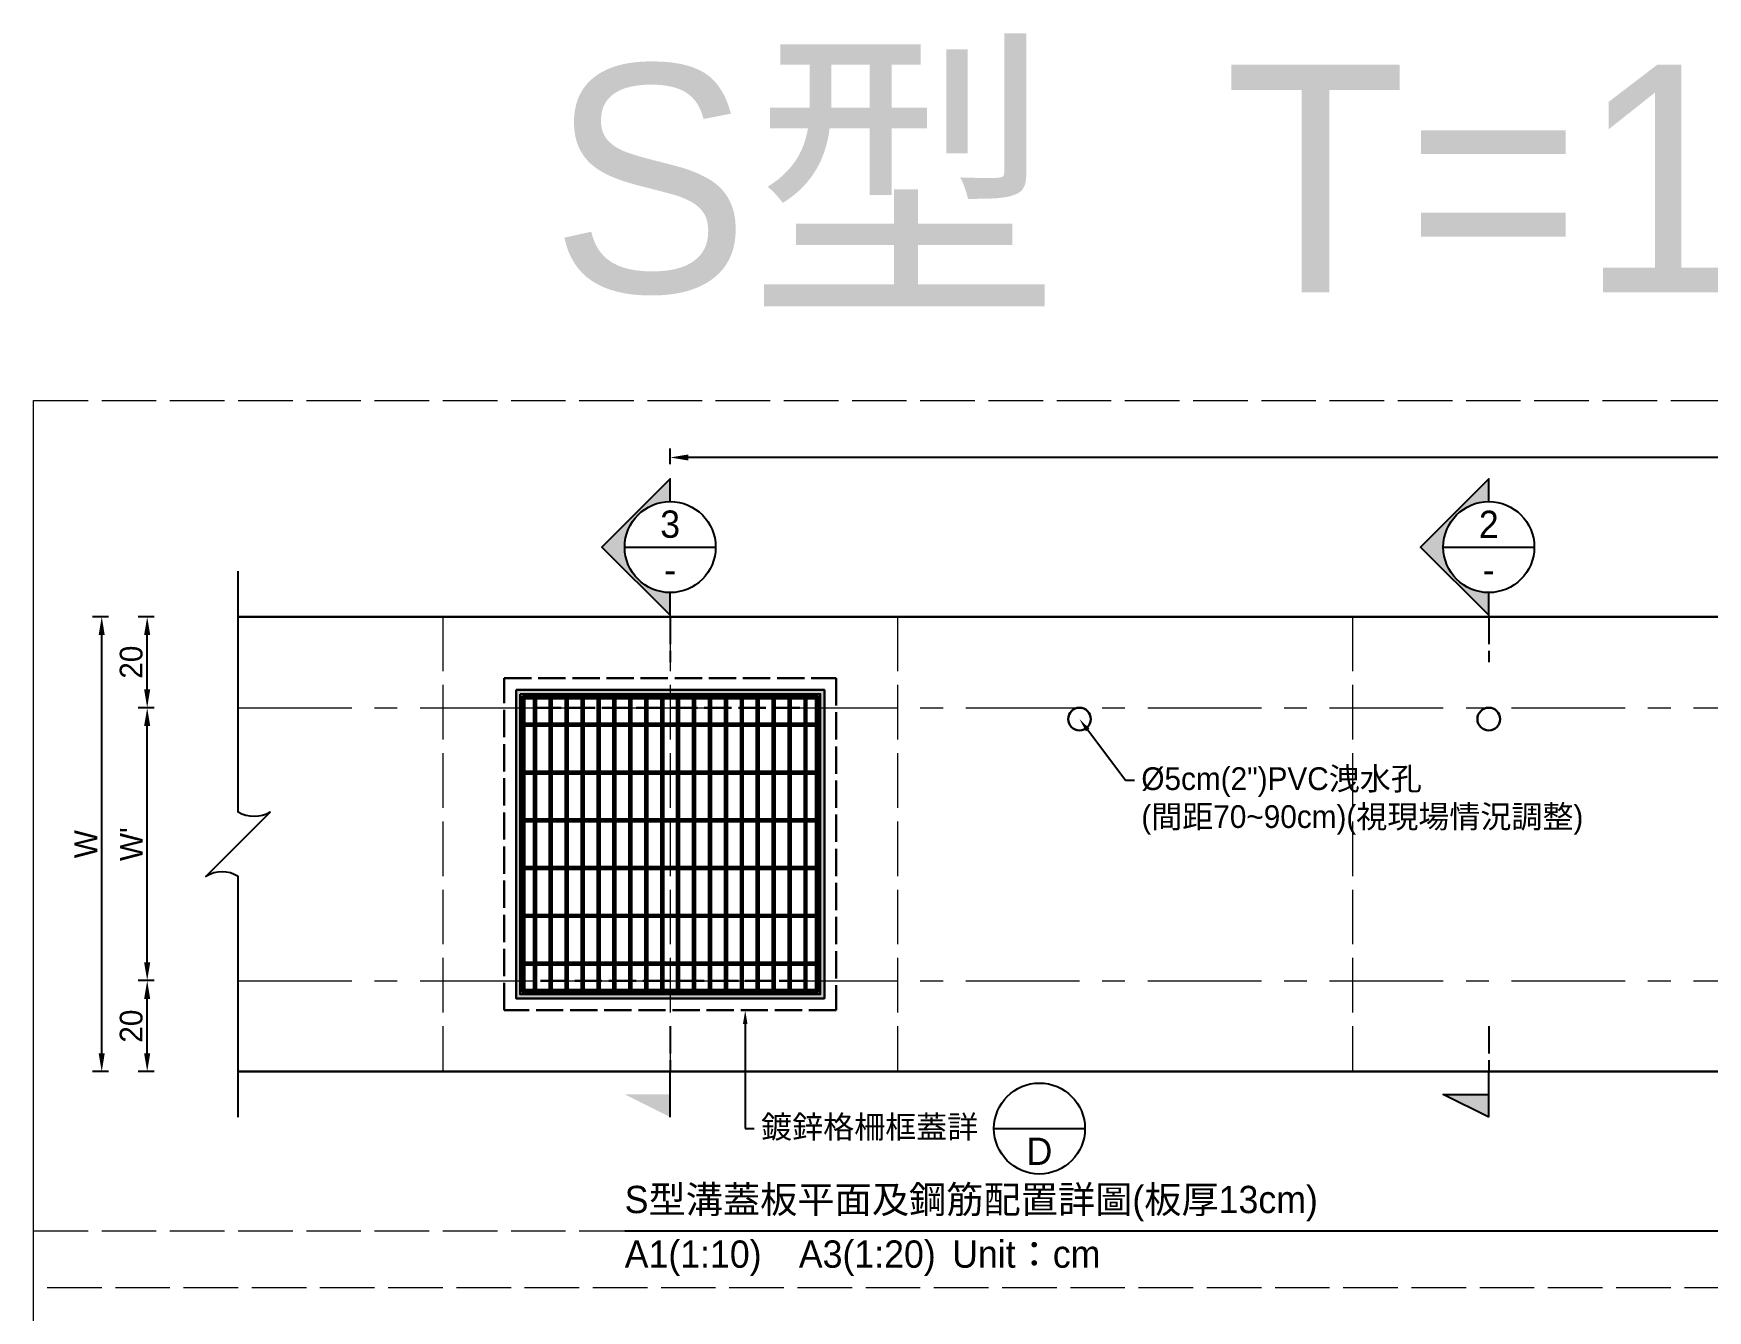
# Model space of a CAD drawing. Extents: x -2931 to 4779, y -2120 to 304.
# Drawn here: x -2000.9 to -1632.8, y -1657.5 to -1376.8 of the extents above; entities that cross this region are included whole.
import ezdxf
from ezdxf import colors
from ezdxf.entities.mleader import LeaderData, LeaderLine
from ezdxf.math import Vec2, Vec3

# ---------------------------------------------------------------- set-up
doc = ezdxf.new("R2010")
doc.units = 0
doc.header["$MEASUREMENT"] = 0
doc.linetypes.add('ACAD_ISO02W100', pattern=[15, 12, -3])
doc.linetypes.add('CENTERX2', pattern=[4, 2.5, -0.5, 0.5, -0.5])
doc.layers.add('一、4.基本-隱藏', color=9, linetype='ACAD_ISO02W100', lineweight=20, plot=False)
doc.layers.add('三、3.文字-註解文字', color=2, linetype='Continuous')
for name, color, linetype, lineweight in [('二、1.繪圖-既有設施', 8, 'Continuous', 20), ('二、2.繪圖-施作項目', 181, 'Continuous', 30), ('二、6.繪圖-其他施作項目', 35, 'Continuous', 30)]:
    doc.layers.add(name, color=color, linetype=linetype, lineweight=lineweight)
doc.styles.add('次圖名(詳圖)', font='MS PGothic.ttf', dxfattribs={"height": 6})
doc.styles.add('註解文字', font='MS PGothic.ttf', dxfattribs={"height": 5})
doc.styles.add('註解文字(詳圖)', font='MS PGothic.ttf', dxfattribs={"height": 6})
doc.dimstyles.new('註解文字', dxfattribs={"dimtxt": 5, "dimasz": 4, "dimexe": 2, "dimexo": 2.5, "dimgap": 1, "dimtad": 2, "dimzin": 0, "dimdsep": 46, "dimtxsty": '註解文字', "dimcen": 0.1, "dimclrd": 256, "dimclre": 256, "dimclrt": 256, "dimadec": 0, "dimazin": 0, "dimtfac": 1, "dimtofl": 0, "dimtmove": 0, "dimatfit": 3, "dimfxl": 1.5, "dimfxlon": 1, "dimtolj": 1, "dimtzin": 0, "dimlwd": -1, "dimlwe": -1, "dimarcsym": 1})
pattern_1 = [(45, (-3296.2158, -1341.31), (-2.65165, 2.65165), []), (45, (-3295.332, -1341.31), (-2.65165, 2.65165), []), (45, (-3294.448, -1341.31), (-2.65165, 2.65165), []), (45, (-3293.564, -1341.31), (-2.65165, 2.65165), [])]

# ---------------------------------------------------------------- blocks, each defined once
blk = doc.blocks.new('*D226')
at = {"layer": 'Defpoints', "color": 0, "transparency": 16777216}
for p in [(-1975.85, -1504.96), (-1955.85, -1504.96), (-1955.85, -1524.96)]:
    blk.add_point(p, dxfattribs=at)
at = {"layer": '三、3.文字-註解文字', "transparency": 16777216}
for p, q in [((-1974.35, -1504.96), (-1977.85, -1504.96)), ((-1975.85, -1520.96), (-1975.85, -1508.96)), ((-1974.35, -1524.96), (-1977.85, -1524.96))]:
    blk.add_line(p, q, dxfattribs=at)
for points in [[(-1976.52, -1508.96), (-1975.19, -1508.96), (-1975.85, -1504.96)], [(-1976.52, -1520.96), (-1975.19, -1520.96), (-1975.85, -1524.96)]]:
    blk.add_solid(points, dxfattribs=at)
at = {"layer": '三、3.文字-註解文字', "transparency": 16777216, "insert": (-1979.35, -1514.96), "char_height": 5, "attachment_point": 5, "rotation": 90, "style": '註解文字'}
blk.add_mtext('\\A1;20', dxfattribs=at)
blk = doc.blocks.new('*D227')
at = {"layer": 'Defpoints', "color": 0, "transparency": 16777216}
for p in [(-1975.85, -1524.96), (-1955.85, -1524.96), (-1955.85, -1584.96)]:
    blk.add_point(p, dxfattribs=at)
at = {"layer": '三、3.文字-註解文字', "transparency": 16777216}
for p, q in [((-1974.35, -1524.96), (-1977.85, -1524.96)), ((-1975.85, -1580.96), (-1975.85, -1528.96)), ((-1974.35, -1584.96), (-1977.85, -1584.96))]:
    blk.add_line(p, q, dxfattribs=at)
for points in [[(-1976.52, -1528.96), (-1975.19, -1528.96), (-1975.85, -1524.96)], [(-1976.52, -1580.96), (-1975.19, -1580.96), (-1975.85, -1584.96)]]:
    blk.add_solid(points, dxfattribs=at)
at = {"layer": '三、3.文字-註解文字', "transparency": 16777216, "insert": (-1979.35, -1554.96), "char_height": 5, "attachment_point": 5, "rotation": 90, "style": '註解文字'}
blk.add_mtext("\\A1;W'", dxfattribs=at)
blk = doc.blocks.new('*D228')
at = {"layer": 'Defpoints', "color": 0, "transparency": 16777216}
for p in [(-1975.85, -1584.96), (-1955.85, -1584.96), (-1955.85, -1604.96)]:
    blk.add_point(p, dxfattribs=at)
at = {"layer": '三、3.文字-註解文字', "transparency": 16777216}
for p, q in [((-1974.35, -1584.96), (-1977.85, -1584.96)), ((-1975.85, -1600.96), (-1975.85, -1588.96)), ((-1974.35, -1604.96), (-1977.85, -1604.96))]:
    blk.add_line(p, q, dxfattribs=at)
for points in [[(-1976.52, -1588.96), (-1975.19, -1588.96), (-1975.85, -1584.96)], [(-1976.52, -1600.96), (-1975.19, -1600.96), (-1975.85, -1604.96)]]:
    blk.add_solid(points, dxfattribs=at)
at = {"layer": '三、3.文字-註解文字', "transparency": 16777216, "insert": (-1979.35, -1594.96), "char_height": 5, "attachment_point": 5, "rotation": 90, "style": '註解文字'}
blk.add_mtext('\\A1;20', dxfattribs=at)
blk = doc.blocks.new('*D229')
at = {"layer": 'Defpoints', "color": 0, "transparency": 16777216}
for p in [(-1985.85, -1504.96), (-1955.85, -1504.96), (-1955.85, -1604.96)]:
    blk.add_point(p, dxfattribs=at)
at = {"layer": '三、3.文字-註解文字', "transparency": 16777216}
for p, q in [((-1984.35, -1504.96), (-1987.85, -1504.96)), ((-1985.85, -1600.96), (-1985.85, -1508.96)), ((-1984.35, -1604.96), (-1987.85, -1604.96))]:
    blk.add_line(p, q, dxfattribs=at)
for points in [[(-1986.52, -1508.96), (-1985.19, -1508.96), (-1985.85, -1504.96)], [(-1986.52, -1600.96), (-1985.19, -1600.96), (-1985.85, -1604.96)]]:
    blk.add_solid(points, dxfattribs=at)
at = {"layer": '三、3.文字-註解文字', "transparency": 16777216, "insert": (-1989.35, -1554.96), "char_height": 5, "attachment_point": 5, "rotation": 90, "style": '註解文字'}
blk.add_mtext('\\A1;{\\fMS PGothic|b0|i0|c128|p34;W}', dxfattribs=at)
blk = doc.blocks.new('*D225')
at = {"layer": 'Defpoints', "color": 0, "transparency": 16777216}
for p in [(-1860.85, -1469.96), (-1860.85, -1514.96), (-1360.85, -1514.96)]:
    blk.add_point(p, dxfattribs=at)
at = {"layer": '三、3.文字-註解文字', "transparency": 16777216}
for p, q in [((-1860.85, -1471.46), (-1860.85, -1467.96)), ((-1360.85, -1471.46), (-1360.85, -1467.96)), ((-1364.85, -1469.96), (-1856.85, -1469.96))]:
    blk.add_line(p, q, dxfattribs=at)
for points in [[(-1856.85, -1469.3), (-1856.85, -1470.63), (-1860.85, -1469.96)], [(-1364.85, -1469.3), (-1364.85, -1470.63), (-1360.85, -1469.96)]]:
    blk.add_solid(points, dxfattribs=at)
at = {"layer": '三、3.文字-註解文字', "transparency": 16777216, "insert": (-1610.85, -1466.46), "char_height": 5, "attachment_point": 5, "style": '註解文字'}
blk.add_mtext('\\A1;500±2', dxfattribs=at)

msp = doc.modelspace()

# ---------------------------------------------------------------- hatches: boundary and pattern name
at = {"layer": '三、3.文字-註解文字'}
h = msp.add_hatch(color=256, dxfattribs=at)
h.dxf.hatch_style = 1
h.paths.add_polyline_path([(-1860.855, -1474.658), (-1875.855, -1489.658), (-1860.855, -1504.658), (-1860.855, -1499.658, -0.4142136), (-1870.855, -1489.658, -0.4142136), (-1860.855, -1479.658)])
h = msp.add_hatch(color=256, dxfattribs=at)
h.dxf.hatch_style = 1
h.paths.add_polyline_path([(-1680.855, -1474.658), (-1695.855, -1489.658), (-1680.855, -1504.658), (-1680.855, -1499.658, -0.4142136), (-1690.855, -1489.658, -0.4142136), (-1680.855, -1479.658)])
h = msp.add_hatch(color=256, dxfattribs=at)
h.dxf.hatch_style = 1
h.paths.add_polyline_path([(-1870.855, -1609.964), (-1860.855, -1614.964), (-1860.855, -1609.964)])
h = msp.add_hatch(color=256, dxfattribs=at)
h.dxf.hatch_style = 1
h.paths.add_polyline_path([(-1690.855, -1609.964), (-1680.855, -1614.964), (-1680.855, -1609.964)])
at = {"layer": '二、6.繪圖-其他施作項目'}
h = msp.add_hatch(color=256, dxfattribs=at)
h.dxf.hatch_style = 1
h.paths.add_polyline_path([(-1894.755, -1588.864), (-1826.955, -1588.864), (-1826.955, -1521.064), (-1894.755, -1521.064)])
h.paths.add_polyline_path([(-1893.855, -1521.964), (-1827.855, -1521.964), (-1827.855, -1587.964), (-1893.855, -1587.964)], flags=16)
h = msp.add_hatch(dxfattribs=at)
h.set_pattern_fill('ANSI34', color=256, scale=5)
h.set_pattern_definition(pattern_1)
h.paths.add_polyline_path([(-1828.855, -1528.464), (-1892.855, -1528.464), (-1892.855, -1528.964), (-1828.855, -1528.964)])
h = msp.add_hatch(dxfattribs=at)
h.set_pattern_fill('ANSI34', color=256, scale=5)
h.set_pattern_definition(pattern_1)
h.paths.add_polyline_path([(-1828.855, -1538.964), (-1892.855, -1538.964), (-1892.855, -1539.464), (-1828.855, -1539.464)])
h = msp.add_hatch(dxfattribs=at)
h.set_pattern_fill('ANSI34', color=256, scale=5)
h.set_pattern_definition(pattern_1)
h.paths.add_polyline_path([(-1828.855, -1549.464), (-1892.855, -1549.464), (-1892.855, -1549.964), (-1828.855, -1549.964)])
h = msp.add_hatch(dxfattribs=at)
h.set_pattern_fill('ANSI34', color=256, scale=5)
h.set_pattern_definition(pattern_1)
h.paths.add_polyline_path([(-1828.855, -1559.964), (-1892.855, -1559.964), (-1892.855, -1560.464), (-1828.855, -1560.464)])
h = msp.add_hatch(dxfattribs=at)
h.set_pattern_fill('ANSI34', color=256, scale=5)
h.set_pattern_definition(pattern_1)
h.paths.add_polyline_path([(-1828.855, -1570.464), (-1892.855, -1570.464), (-1892.855, -1570.964), (-1828.855, -1570.964)])
h = msp.add_hatch(dxfattribs=at)
h.set_pattern_fill('ANSI34', color=256, scale=5)
h.set_pattern_definition(pattern_1)
h.paths.add_polyline_path([(-1828.855, -1580.964), (-1892.855, -1580.964), (-1892.855, -1581.464), (-1828.855, -1581.464)])

# ---------------------------------------------------------------- linework, layer by layer
at = {"layer": '一、4.基本-隱藏'}
for points in [[(-2000.855, -1457.464), (-1220.855, -1457.464), (-1220.855, -1964.464), (-2000.855, -1964.464)], [(-2000.855, -1457.464), (-1220.855, -1457.464), (-1220.855, -1652.464), (-2000.855, -1652.464)]]:
    msp.add_lwpolyline(points, close=True, dxfattribs=at)
for points in [[(-1910.855, -1504.964), (-1910.855, -1604.964)], [(-1860.855, -1504.964), (-1860.855, -1604.964)], [(-1810.855, -1504.964), (-1810.855, -1604.964)], [(-1710.855, -1504.964), (-1710.855, -1604.964)], [(-2000.855, -1639.964), (-1220.855, -1639.964)]]:
    msp.add_lwpolyline(points, dxfattribs=at)
at = {"layer": '三、3.文字-註解文字'}
for points in [[(-1860.855, -1479.658), (-1860.855, -1474.658), (-1875.855, -1489.658), (-1860.855, -1504.658), (-1860.855, -1499.658)], [(-1680.855, -1479.658), (-1680.855, -1474.658), (-1695.855, -1489.658), (-1680.855, -1504.658), (-1680.855, -1499.658)], [(-1870.855, -1489.658), (-1850.855, -1489.658)], [(-1690.855, -1489.658), (-1670.855, -1489.658)], [(-1860.855, -1614.964), (-1860.855, -1604.964)], [(-1680.855, -1614.964), (-1680.855, -1604.964)], [(-1680.855, -1614.964), (-1690.855, -1609.964), (-1680.855, -1609.964)], [(-1789.658, -1617.464), (-1769.658, -1617.464)], [(-1870.855, -1639.964), (-1350.855, -1639.964)]]:
    msp.add_lwpolyline(points, dxfattribs=at)
msp.add_lwpolyline([(-1955.855, -1614.964), (-1955.855, -1562.035, 0.2828427), (-1962.926, -1562.035), (-1948.784, -1547.893, -0.2828427), (-1955.855, -1547.893), (-1955.855, -1494.964)], format="xyb", dxfattribs=at)
at = {"layer": '三、3.文字-註解文字', "linetype": 'ACAD_ISO02W100', "ltscale": 0.5}
for points in [[(-1860.855, -1504.964), (-1860.855, -1514.964)], [(-1680.855, -1504.964), (-1680.855, -1514.964)], [(-1860.855, -1594.964), (-1860.855, -1604.964)], [(-1680.855, -1594.964), (-1680.855, -1604.964)]]:
    msp.add_lwpolyline(points, dxfattribs=at)
at = {"layer": '三、3.文字-註解文字'}
for centre in [(-1860.855, -1489.658), (-1680.855, -1489.658), (-1779.658, -1617.464)]:
    msp.add_circle(centre, 10, dxfattribs=at)
at = {"layer": '二、1.繪圖-既有設施', "linetype": 'CENTERX2', "ltscale": 10}
for points in [[(-1955.855, -1524.964), (-1265.855, -1524.964)], [(-1955.855, -1584.964), (-1265.855, -1584.964)]]:
    msp.add_lwpolyline(points, dxfattribs=at)
at = {"layer": '二、2.繪圖-施作項目', "linetype": 'Continuous'}
for points in [[(-1955.855, -1504.964), (-1265.855, -1504.964)], [(-1955.855, -1604.964), (-1265.855, -1604.964)]]:
    msp.add_lwpolyline(points, dxfattribs=at)
at = {"layer": '二、6.繪圖-其他施作項目', "linetype": 'ACAD_ISO02W100', "ltscale": 0.5}
for points in [[(-1897.355, -1518.464), (-1824.355, -1518.464), (-1824.355, -1591.464), (-1897.355, -1591.464)], [(-1890.855, -1524.964), (-1830.855, -1524.964), (-1830.855, -1584.964), (-1890.855, -1584.964)]]:
    msp.add_lwpolyline(points, close=True, dxfattribs=at)
at = {"layer": '二、6.繪圖-其他施作項目'}
for points in [[(-1894.755, -1521.064), (-1826.955, -1521.064), (-1826.955, -1588.864), (-1894.755, -1588.864)], [(-1893.855, -1521.964), (-1827.855, -1521.964), (-1827.855, -1587.964), (-1893.855, -1587.964)], [(-1893.355, -1522.464), (-1828.355, -1522.464), (-1828.355, -1587.464), (-1893.355, -1587.464)]]:
    msp.add_lwpolyline(points, close=True, dxfattribs=at)
for points in [[(-1893.355, -1522.464), (-1828.355, -1522.464)], [(-1893.355, -1522.464), (-1893.355, -1587.464)], [(-1892.855, -1522.464), (-1892.855, -1587.464)], [(-1892.855, -1522.964), (-1828.855, -1522.964)], [(-1890.855, -1522.964), (-1890.855, -1528.464)], [(-1890.355, -1522.964), (-1890.355, -1528.464)], [(-1887.355, -1522.964), (-1887.355, -1528.464)], [(-1886.855, -1522.964), (-1886.855, -1528.464)], [(-1883.855, -1522.964), (-1883.855, -1528.464)], [(-1883.355, -1522.964), (-1883.355, -1528.464)], [(-1880.355, -1522.964), (-1880.355, -1528.464)], [(-1879.855, -1522.964), (-1879.855, -1528.464)], [(-1876.855, -1522.964), (-1876.855, -1528.464)], [(-1876.355, -1522.964), (-1876.355, -1528.464)], [(-1873.355, -1522.964), (-1873.355, -1528.464)], [(-1872.855, -1522.964), (-1872.855, -1528.464)], [(-1869.855, -1522.964), (-1869.855, -1528.464)], [(-1869.355, -1522.964), (-1869.355, -1528.464)], [(-1866.355, -1522.964), (-1866.355, -1528.464)], [(-1865.855, -1522.964), (-1865.855, -1528.464)], [(-1862.855, -1522.964), (-1862.855, -1528.464)], [(-1862.355, -1522.964), (-1862.355, -1528.464)], [(-1859.355, -1522.964), (-1859.355, -1528.464)], [(-1858.855, -1522.964), (-1858.855, -1528.464)], [(-1855.855, -1522.964), (-1855.855, -1528.464)], [(-1855.355, -1522.964), (-1855.355, -1528.464)], [(-1852.355, -1522.964), (-1852.355, -1528.464)], [(-1851.855, -1522.964), (-1851.855, -1528.464)], [(-1848.855, -1522.964), (-1848.855, -1528.464)], [(-1848.355, -1522.964), (-1848.355, -1528.464)], [(-1845.355, -1522.964), (-1845.355, -1528.464)], [(-1844.855, -1522.964), (-1844.855, -1528.464)], [(-1841.855, -1522.964), (-1841.855, -1528.464)], [(-1841.355, -1522.964), (-1841.355, -1528.464)], [(-1838.355, -1522.964), (-1838.355, -1528.464)], [(-1837.855, -1522.964), (-1837.855, -1528.464)], [(-1834.855, -1522.964), (-1834.855, -1528.464)], [(-1834.355, -1522.964), (-1834.355, -1528.464)], [(-1831.355, -1522.964), (-1831.355, -1528.464)], [(-1830.855, -1522.964), (-1830.855, -1528.464)], [(-1828.855, -1522.464), (-1828.855, -1587.464)], [(-1828.355, -1522.464), (-1828.355, -1587.464)], [(-1892.855, -1528.464), (-1828.855, -1528.464)], [(-1892.855, -1528.964), (-1828.855, -1528.964)], [(-1890.855, -1528.964), (-1890.855, -1538.964)], [(-1890.355, -1528.964), (-1890.355, -1538.964)], [(-1887.355, -1528.964), (-1887.355, -1538.964)], [(-1886.855, -1528.964), (-1886.855, -1538.964)], [(-1883.855, -1528.964), (-1883.855, -1538.964)], [(-1883.355, -1528.964), (-1883.355, -1538.964)], [(-1880.355, -1528.964), (-1880.355, -1538.964)], [(-1879.855, -1528.964), (-1879.855, -1538.964)], [(-1876.855, -1528.964), (-1876.855, -1538.964)], [(-1876.355, -1528.964), (-1876.355, -1538.964)], [(-1873.355, -1528.964), (-1873.355, -1538.964)], [(-1872.855, -1528.964), (-1872.855, -1538.964)], [(-1869.855, -1528.964), (-1869.855, -1538.964)], [(-1869.355, -1528.964), (-1869.355, -1538.964)], [(-1866.355, -1528.964), (-1866.355, -1538.964)], [(-1865.855, -1528.964), (-1865.855, -1538.964)], [(-1862.855, -1528.964), (-1862.855, -1538.964)], [(-1862.355, -1528.964), (-1862.355, -1538.964)], [(-1859.355, -1528.964), (-1859.355, -1538.964)], [(-1858.855, -1528.964), (-1858.855, -1538.964)], [(-1855.855, -1528.964), (-1855.855, -1538.964)], [(-1855.355, -1528.964), (-1855.355, -1538.964)], [(-1852.355, -1528.964), (-1852.355, -1538.964)], [(-1851.855, -1528.964), (-1851.855, -1538.964)], [(-1848.855, -1528.964), (-1848.855, -1538.964)], [(-1848.355, -1528.964), (-1848.355, -1538.964)], [(-1845.355, -1528.964), (-1845.355, -1538.964)], [(-1844.855, -1528.964), (-1844.855, -1538.964)], [(-1841.855, -1528.964), (-1841.855, -1538.964)], [(-1841.355, -1528.964), (-1841.355, -1538.964)], [(-1838.355, -1528.964), (-1838.355, -1538.964)], [(-1837.855, -1528.964), (-1837.855, -1538.964)], [(-1834.855, -1528.964), (-1834.855, -1538.964)], [(-1834.355, -1528.964), (-1834.355, -1538.964)], [(-1831.355, -1528.964), (-1831.355, -1538.964)], [(-1830.855, -1528.964), (-1830.855, -1538.964)], [(-1892.855, -1538.964), (-1828.855, -1538.964)], [(-1892.855, -1539.464), (-1828.855, -1539.464)], [(-1890.855, -1539.464), (-1890.855, -1549.464)], [(-1890.355, -1539.464), (-1890.355, -1549.464)], [(-1887.355, -1539.464), (-1887.355, -1549.464)], [(-1886.855, -1539.464), (-1886.855, -1549.464)], [(-1883.855, -1539.464), (-1883.855, -1549.464)], [(-1883.355, -1539.464), (-1883.355, -1549.464)], [(-1880.355, -1539.464), (-1880.355, -1549.464)], [(-1879.855, -1539.464), (-1879.855, -1549.464)], [(-1876.855, -1539.464), (-1876.855, -1549.464)], [(-1876.355, -1539.464), (-1876.355, -1549.464)], [(-1873.355, -1539.464), (-1873.355, -1549.464)], [(-1872.855, -1539.464), (-1872.855, -1549.464)], [(-1869.855, -1539.464), (-1869.855, -1549.464)], [(-1869.355, -1539.464), (-1869.355, -1549.464)], [(-1866.355, -1539.464), (-1866.355, -1549.464)], [(-1865.855, -1539.464), (-1865.855, -1549.464)], [(-1862.855, -1539.464), (-1862.855, -1549.464)], [(-1862.355, -1539.464), (-1862.355, -1549.464)], [(-1859.355, -1539.464), (-1859.355, -1549.464)], [(-1858.855, -1539.464), (-1858.855, -1549.464)], [(-1855.855, -1539.464), (-1855.855, -1549.464)], [(-1855.355, -1539.464), (-1855.355, -1549.464)], [(-1852.355, -1539.464), (-1852.355, -1549.464)], [(-1851.855, -1539.464), (-1851.855, -1549.464)], [(-1848.855, -1539.464), (-1848.855, -1549.464)], [(-1848.355, -1539.464), (-1848.355, -1549.464)], [(-1845.355, -1539.464), (-1845.355, -1549.464)], [(-1844.855, -1539.464), (-1844.855, -1549.464)], [(-1841.855, -1539.464), (-1841.855, -1549.464)], [(-1841.355, -1539.464), (-1841.355, -1549.464)], [(-1838.355, -1539.464), (-1838.355, -1549.464)], [(-1837.855, -1539.464), (-1837.855, -1549.464)], [(-1834.855, -1539.464), (-1834.855, -1549.464)], [(-1834.355, -1539.464), (-1834.355, -1549.464)], [(-1831.355, -1539.464), (-1831.355, -1549.464)], [(-1830.855, -1539.464), (-1830.855, -1549.464)], [(-1892.855, -1549.464), (-1828.855, -1549.464)], [(-1892.855, -1549.964), (-1828.855, -1549.964)], [(-1890.855, -1549.964), (-1890.855, -1559.964)], [(-1890.355, -1549.964), (-1890.355, -1559.964)], [(-1887.355, -1549.964), (-1887.355, -1559.964)], [(-1886.855, -1549.964), (-1886.855, -1559.964)], [(-1883.855, -1549.964), (-1883.855, -1559.964)], [(-1883.355, -1549.964), (-1883.355, -1559.964)], [(-1880.355, -1549.964), (-1880.355, -1559.964)], [(-1879.855, -1549.964), (-1879.855, -1559.964)], [(-1876.855, -1549.964), (-1876.855, -1559.964)], [(-1876.355, -1549.964), (-1876.355, -1559.964)], [(-1873.355, -1549.964), (-1873.355, -1559.964)], [(-1872.855, -1549.964), (-1872.855, -1559.964)], [(-1869.855, -1549.964), (-1869.855, -1559.964)], [(-1869.355, -1549.964), (-1869.355, -1559.964)], [(-1866.355, -1549.964), (-1866.355, -1559.964)], [(-1865.855, -1549.964), (-1865.855, -1559.964)], [(-1862.855, -1549.964), (-1862.855, -1559.964)], [(-1862.355, -1549.964), (-1862.355, -1559.964)], [(-1859.355, -1549.964), (-1859.355, -1559.964)], [(-1858.855, -1549.964), (-1858.855, -1559.964)], [(-1855.855, -1549.964), (-1855.855, -1559.964)], [(-1855.355, -1549.964), (-1855.355, -1559.964)], [(-1852.355, -1549.964), (-1852.355, -1559.964)], [(-1851.855, -1549.964), (-1851.855, -1559.964)], [(-1848.855, -1549.964), (-1848.855, -1559.964)], [(-1848.355, -1549.964), (-1848.355, -1559.964)], [(-1845.355, -1549.964), (-1845.355, -1559.964)], [(-1844.855, -1549.964), (-1844.855, -1559.964)], [(-1841.855, -1549.964), (-1841.855, -1559.964)], [(-1841.355, -1549.964), (-1841.355, -1559.964)], [(-1838.355, -1549.964), (-1838.355, -1559.964)], [(-1837.855, -1549.964), (-1837.855, -1559.964)], [(-1834.855, -1549.964), (-1834.855, -1559.964)], [(-1834.355, -1549.964), (-1834.355, -1559.964)], [(-1831.355, -1549.964), (-1831.355, -1559.964)], [(-1830.855, -1549.964), (-1830.855, -1559.964)], [(-1892.855, -1559.964), (-1828.855, -1559.964)], [(-1892.855, -1560.464), (-1828.855, -1560.464)], [(-1890.855, -1560.464), (-1890.855, -1570.464)], [(-1890.355, -1560.464), (-1890.355, -1570.464)], [(-1887.355, -1560.464), (-1887.355, -1570.464)], [(-1886.855, -1560.464), (-1886.855, -1570.464)], [(-1883.855, -1560.464), (-1883.855, -1570.464)], [(-1883.355, -1560.464), (-1883.355, -1570.464)], [(-1880.355, -1560.464), (-1880.355, -1570.464)], [(-1879.855, -1560.464), (-1879.855, -1570.464)], [(-1876.855, -1560.464), (-1876.855, -1570.464)], [(-1876.355, -1560.464), (-1876.355, -1570.464)], [(-1873.355, -1560.464), (-1873.355, -1570.464)], [(-1872.855, -1560.464), (-1872.855, -1570.464)], [(-1869.855, -1560.464), (-1869.855, -1570.464)], [(-1869.355, -1560.464), (-1869.355, -1570.464)], [(-1866.355, -1560.464), (-1866.355, -1570.464)], [(-1865.855, -1560.464), (-1865.855, -1570.464)], [(-1862.855, -1560.464), (-1862.855, -1570.464)], [(-1862.355, -1560.464), (-1862.355, -1570.464)], [(-1859.355, -1560.464), (-1859.355, -1570.464)], [(-1858.855, -1560.464), (-1858.855, -1570.464)], [(-1855.855, -1560.464), (-1855.855, -1570.464)], [(-1855.355, -1560.464), (-1855.355, -1570.464)], [(-1852.355, -1560.464), (-1852.355, -1570.464)], [(-1851.855, -1560.464), (-1851.855, -1570.464)], [(-1848.855, -1560.464), (-1848.855, -1570.464)], [(-1848.355, -1560.464), (-1848.355, -1570.464)], [(-1845.355, -1560.464), (-1845.355, -1570.464)], [(-1844.855, -1560.464), (-1844.855, -1570.464)], [(-1841.855, -1560.464), (-1841.855, -1570.464)], [(-1841.355, -1560.464), (-1841.355, -1570.464)], [(-1838.355, -1560.464), (-1838.355, -1570.464)], [(-1837.855, -1560.464), (-1837.855, -1570.464)], [(-1834.855, -1560.464), (-1834.855, -1570.464)], [(-1834.355, -1560.464), (-1834.355, -1570.464)], [(-1831.355, -1560.464), (-1831.355, -1570.464)], [(-1830.855, -1560.464), (-1830.855, -1570.464)], [(-1892.855, -1570.464), (-1828.855, -1570.464)], [(-1892.855, -1570.964), (-1828.855, -1570.964)], [(-1890.855, -1570.964), (-1890.855, -1580.964)], [(-1890.355, -1570.964), (-1890.355, -1580.964)], [(-1887.355, -1570.964), (-1887.355, -1580.964)], [(-1886.855, -1570.964), (-1886.855, -1580.964)], [(-1883.855, -1570.964), (-1883.855, -1580.964)], [(-1883.355, -1570.964), (-1883.355, -1580.964)], [(-1880.355, -1570.964), (-1880.355, -1580.964)], [(-1879.855, -1570.964), (-1879.855, -1580.964)], [(-1876.855, -1570.964), (-1876.855, -1580.964)], [(-1876.355, -1570.964), (-1876.355, -1580.964)], [(-1873.355, -1570.964), (-1873.355, -1580.964)], [(-1872.855, -1570.964), (-1872.855, -1580.964)], [(-1869.855, -1570.964), (-1869.855, -1580.964)], [(-1869.355, -1570.964), (-1869.355, -1580.964)], [(-1866.355, -1570.964), (-1866.355, -1580.964)], [(-1865.855, -1570.964), (-1865.855, -1580.964)], [(-1862.855, -1570.964), (-1862.855, -1580.964)], [(-1862.355, -1570.964), (-1862.355, -1580.964)], [(-1859.355, -1570.964), (-1859.355, -1580.964)], [(-1858.855, -1570.964), (-1858.855, -1580.964)], [(-1855.855, -1570.964), (-1855.855, -1580.964)], [(-1855.355, -1570.964), (-1855.355, -1580.964)], [(-1852.355, -1570.964), (-1852.355, -1580.964)], [(-1851.855, -1570.964), (-1851.855, -1580.964)], [(-1848.855, -1570.964), (-1848.855, -1580.964)], [(-1848.355, -1570.964), (-1848.355, -1580.964)], [(-1845.355, -1570.964), (-1845.355, -1580.964)], [(-1844.855, -1570.964), (-1844.855, -1580.964)], [(-1841.855, -1570.964), (-1841.855, -1580.964)], [(-1841.355, -1570.964), (-1841.355, -1580.964)], [(-1838.355, -1570.964), (-1838.355, -1580.964)], [(-1837.855, -1570.964), (-1837.855, -1580.964)], [(-1834.855, -1570.964), (-1834.855, -1580.964)], [(-1834.355, -1570.964), (-1834.355, -1580.964)], [(-1831.355, -1570.964), (-1831.355, -1580.964)], [(-1830.855, -1570.964), (-1830.855, -1580.964)], [(-1892.855, -1580.964), (-1828.855, -1580.964)], [(-1892.855, -1581.464), (-1828.855, -1581.464)], [(-1890.855, -1581.464), (-1890.855, -1586.964)], [(-1890.355, -1581.464), (-1890.355, -1586.964)], [(-1887.355, -1581.464), (-1887.355, -1586.964)], [(-1886.855, -1581.464), (-1886.855, -1586.964)], [(-1883.855, -1581.464), (-1883.855, -1586.964)], [(-1883.355, -1581.464), (-1883.355, -1586.964)], [(-1880.355, -1581.464), (-1880.355, -1586.964)], [(-1879.855, -1581.464), (-1879.855, -1586.964)], [(-1876.855, -1581.464), (-1876.855, -1586.964)], [(-1876.355, -1581.464), (-1876.355, -1586.964)], [(-1873.355, -1581.464), (-1873.355, -1586.964)], [(-1872.855, -1581.464), (-1872.855, -1586.964)], [(-1869.855, -1581.464), (-1869.855, -1586.964)], [(-1869.355, -1581.464), (-1869.355, -1586.964)], [(-1866.355, -1581.464), (-1866.355, -1586.964)], [(-1865.855, -1581.464), (-1865.855, -1586.964)], [(-1862.855, -1581.464), (-1862.855, -1586.964)], [(-1862.355, -1581.464), (-1862.355, -1586.964)], [(-1859.355, -1581.464), (-1859.355, -1586.964)], [(-1858.855, -1581.464), (-1858.855, -1586.964)], [(-1855.855, -1581.464), (-1855.855, -1586.964)], [(-1855.355, -1581.464), (-1855.355, -1586.964)], [(-1852.355, -1581.464), (-1852.355, -1586.964)], [(-1851.855, -1581.464), (-1851.855, -1586.964)], [(-1848.855, -1581.464), (-1848.855, -1586.964)], [(-1848.355, -1581.464), (-1848.355, -1586.964)], [(-1845.355, -1581.464), (-1845.355, -1586.964)], [(-1844.855, -1581.464), (-1844.855, -1586.964)], [(-1841.855, -1581.464), (-1841.855, -1586.964)], [(-1841.355, -1581.464), (-1841.355, -1586.964)], [(-1838.355, -1581.464), (-1838.355, -1586.964)], [(-1837.855, -1581.464), (-1837.855, -1586.964)], [(-1834.855, -1581.464), (-1834.855, -1586.964)], [(-1834.355, -1581.464), (-1834.355, -1586.964)], [(-1831.355, -1581.464), (-1831.355, -1586.964)], [(-1830.855, -1581.464), (-1830.855, -1586.964)], [(-1893.355, -1587.464), (-1828.355, -1587.464)], [(-1892.855, -1586.964), (-1828.855, -1586.964)]]:
    msp.add_lwpolyline(points, dxfattribs=at)
for centre in [(-1770.855, -1527.464), (-1680.855, -1527.464)]:
    msp.add_circle(centre, 2.5, dxfattribs=at)

# ---------------------------------------------------------------- texts
at = {"layer": '三、3.文字-註解文字'}
for s, width, gutter_width, insert, char_height, attachment_point, style in [("{\\fMS PGothic|b0|i0|c128|p34;S型  T=13、W}'{\\fMS PGothic|b0|i0|c128|p34;=}6{\\fMS PGothic|b0|i0|c128|p34;0}", 618.7081, 25, (-1610.855, -1437.464), 50, 8, '註解文字'), ('3', 6.60394, 25, (-1860.855, -1484.658), 6, 5, '註解文字(詳圖)'), ('2', 6.60394, 25, (-1680.855, -1484.658), 6, 5, '註解文字(詳圖)'), ('-', 6.60394, 25, (-1860.855, -1494.658), 6, 5, '註解文字(詳圖)'), ('-', 6.60394, 25, (-1680.855, -1494.658), 6, 5, '註解文字(詳圖)'), ('D', 6.60394, 25, (-1779.658, -1622.464), 6, 5, '註解文字(詳圖)'), ('S{\\fMS PGothic|b0|i0|c128|p34;型溝蓋板平面及鋼筋配置詳圖(板厚13cm)}', 215.37549, 15, (-1870.855, -1633.964), 6, 4, '次圖名(詳圖)'), ('A1(1:10)\u3000A3(1:20){\\fMS PGothic|b0|i0|c128|p34;^IUnit：cm}', 136.03259, 15, (-1870.855, -1645.964), 6, 4, '次圖名(詳圖)')]:
    msp.add_mtext_dynamic_manual_height_columns(s, width=width, gutter_width=gutter_width, heights=[0], dxfattribs=dict(at, insert=insert, char_height=char_height, attachment_point=attachment_point, style=style))

# ---------------------------------------------------------------- dimensions: what is measured, and where the dimension line sits
dim = msp.add_linear_dim(base=(-1860.855, -1469.964), p1=(-1360.855, -1514.964), p2=(-1860.855, -1514.964), text='500±2', dimstyle='註解文字', dxfattribs=at)
dim.commit()
dim.dimension.update_dxf_attribs({"geometry": '*D225', "text_midpoint": (-1610.855, -1466.464)})
for base, p1, p2, text, picture, middle in [((-1985.855, -1504.964), (-1955.855, -1604.964), (-1955.855, -1504.964), '{\\fMS PGothic|b0|i0|c128|p34;W}', '*D229', (-1989.355, -1554.964)), ((-1975.855, -1504.964), (-1955.855, -1524.964), (-1955.855, -1504.964), '20', '*D226', (-1979.355, -1514.964)), ((-1975.855, -1524.964), (-1955.855, -1584.964), (-1955.855, -1524.964), "W'", '*D227', (-1979.355, -1554.964)), ((-1975.855, -1584.964), (-1955.855, -1604.964), (-1955.855, -1584.964), '20', '*D228', (-1979.355, -1594.964))]:
    dim = msp.add_linear_dim(base=base, p1=p1, p2=p2, angle=90, text=text, dimstyle='註解文字', dxfattribs=at)
    dim.commit()
    dim.dimension.update_dxf_attribs({"geometry": picture, "text_midpoint": middle})

# ---------------------------------------------------------------- leaders
ml = msp.add_multileader_mtext('Standard', dxfattribs=at)
ml.set_content('{\\fMS PGothic|b0|i0|c128|p34;%%C5cm(2")PVC洩水孔\\P(間距70~90cm)(視現場情況調整)}', color=256, style='註解文字')
ml.set_leader_properties(color=144, linetype='ByLayer', lineweight=-1)
ml.build(insert=Vec2(0, 0))
ml.multileader.update_dxf_attribs({"dogleg_length": 2, "arrow_head_size": 3})
ctx = ml.context
ctx.base_point, ctx.char_height, ctx.arrow_head_size, ctx.landing_gap_size, ctx.plane_origin = Vec3(-1758.749, -1540.919), 5, 3, 1.5, Vec3(-1770.855, -1527.464)
notes = []
notes.append((ctx, [(1, (1, 1, 0), (-1760.749, -1540.919), (1, 0), 2, [(0, [(-1770.855, -1527.464)], 0, [])])]))
ctx.mtext.insert, ctx.mtext.width, ctx.mtext.flow_direction = Vec3(-1757.249, -1538.063), 101.32193, 5
ml = msp.add_multileader_mtext('Standard', dxfattribs=at)
ml.set_content('鍍鋅格柵框蓋詳', color=256, style='註解文字')
ml.set_leader_properties(color=144, linetype='ByLayer', lineweight=-1)
ml.build(insert=Vec2(0, 0))
ml.multileader.update_dxf_attribs({"dogleg_length": 2, "arrow_head_size": 3})
ctx = ml.context
ctx.base_point, ctx.char_height, ctx.arrow_head_size, ctx.landing_gap_size, ctx.plane_origin = Vec3(-1842.355, -1617.464), 5, 3, 1.5, Vec3(-1861.904, -1673.641)
notes.append((ctx, [(1, (1, 1, 0), (-1844.355, -1617.464), (1, 0), 2, [(0, [(-1844.355, -1591.464)], 0, [])])]))
ctx.mtext.insert, ctx.mtext.width, ctx.mtext.flow_direction = Vec3(-1840.855, -1614.609), 122.40528, 5
for ctx, leaders in notes:
    for number, flags, end, landing, length, lines in leaders:
        leader = LeaderData()
        leader.index, (leader.has_last_leader_line, leader.has_dogleg_vector, leader.attachment_direction) = number, flags
        leader.last_leader_point, leader.dogleg_vector, leader.dogleg_length = Vec3(end), Vec3(landing), length
        for number, points, colour, breaks in lines:
            line = LeaderLine()
            line.index, line.vertices, line.color, line.breaks = number, Vec3.list(points), colors.encode_raw_color(colour), breaks
            leader.lines.append(line)
        ctx.leaders.append(leader)

doc.saveas('drawing.dxf')
